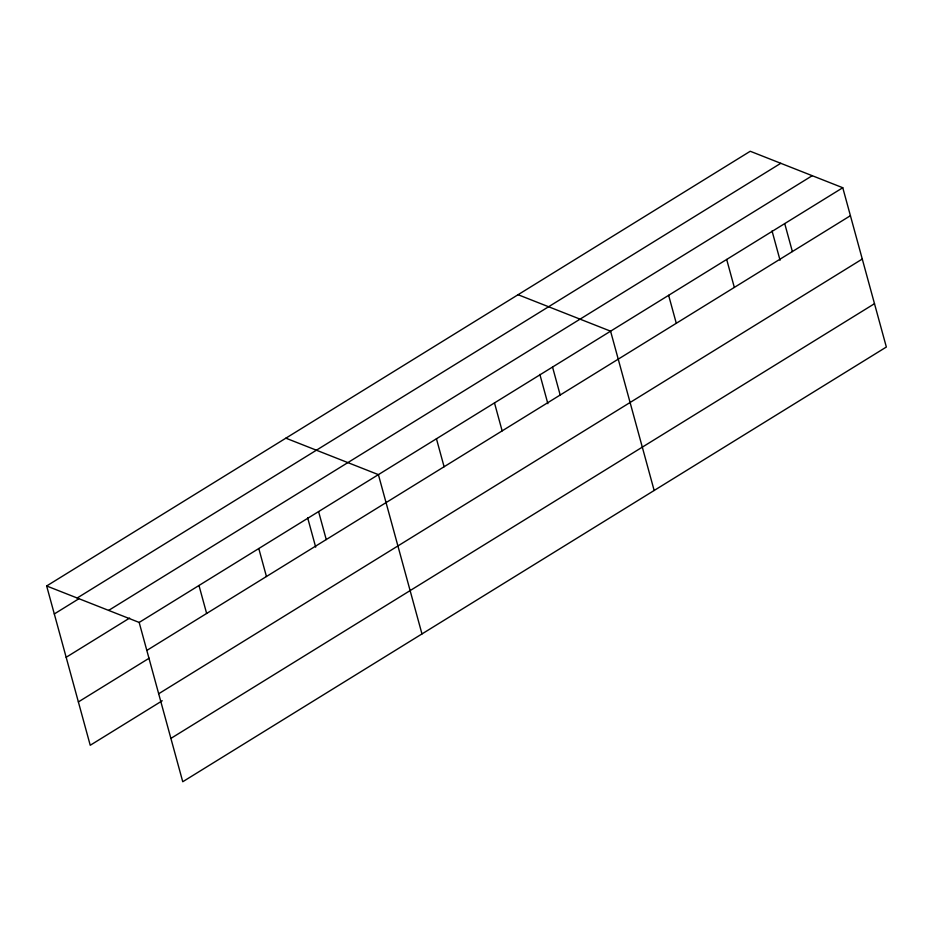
<?xml version="1.0" encoding="UTF-8"?>
<svg xmlns="http://www.w3.org/2000/svg" width="933" height="933" viewBox="0 0 933 933"><rect width="100%" height="100%" fill="white"/><g stroke="black" fill="none" stroke-linecap="round" stroke-linejoin="round"><path stroke-width="1.4" d="M46.65 585.971L750.249 151.263L842.767 187.731L886.35 347.029L182.751 781.737L139.169 622.439L46.65 585.971L90.233 745.269L162.237 700.776M77.182 598.006L780.781 163.298M54.301 613.949L78.71 598.858M108.636 610.404L812.235 175.696M66.161 657.287L129.629 618.066M139.169 622.439L842.767 187.731M146.831 650.418L850.418 215.698M78.372 701.931L149.163 658.197M158.68 693.755L862.279 259.036M170.902 738.4L874.489 303.691M518.06 294.711L610.579 331.18L654.161 490.478M285.871 438.172L378.401 474.64L421.973 633.939M784.723 223.593L792.374 251.56M772.046 230.941L780.058 260.249M726.679 259.456L734.329 287.422M668.634 295.318L676.285 323.284M552.534 367.042L560.185 395.021M539.857 374.401L547.869 403.697M494.49 402.904L502.141 430.883M436.446 438.778L444.096 466.745M318.596 511.587L326.247 539.566M307.668 517.85L315.692 547.158M258.791 548.534L266.441 576.512M198.986 585.492L206.636 613.459"/></g></svg>
